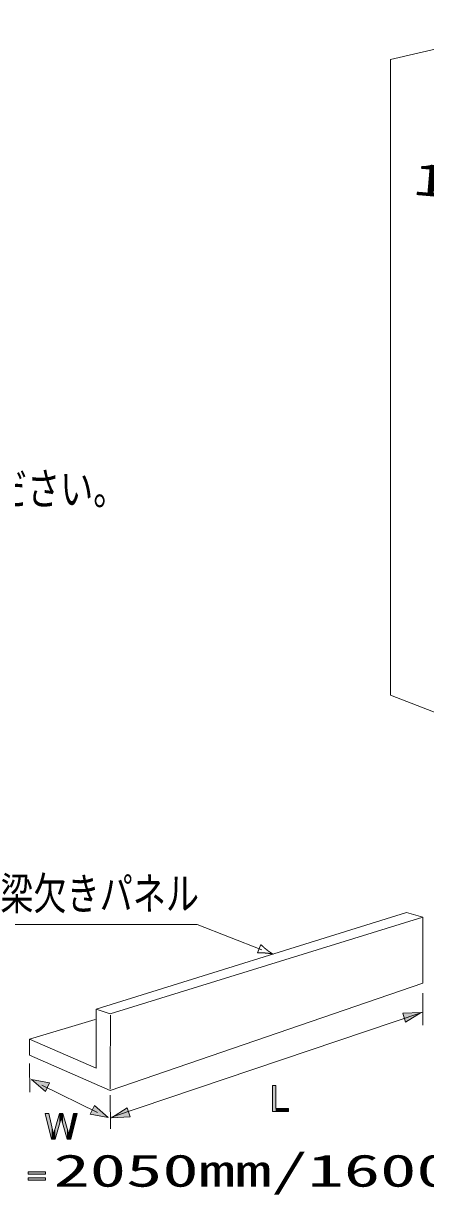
# Model space of a CAD drawing. Units: millimetres on the paper. Extents: x -305 to 305, y -152 to 152.
# Drawn here: x -171.5 to -135.6, y -12.3 to 92.3 of the extents above; entities that cross this region are included whole.
import ezdxf
from ezdxf.enums import TextEntityAlignment as Align

# ---------------------------------------------------------------- set-up
doc = ezdxf.new("R2010")
doc.units = ezdxf.units.MM
doc.layers.add('0-0_PV', color=7, linetype='Continuous', lineweight=9)
doc.styles.add('ＭＳ ゴシック', font='')
doc.styles.get('ＭＳ ゴシック').set_extended_font_data('MS Gothic')

msp = doc.modelspace()

# ---------------------------------------------------------------- linework, layer by layer
at = {"layer": '0-0_PV'}
for p, q in [((-137.337, 12.896), (-165.041, 4.265)), ((-137.337, 12.896), (-135.871, 12.502)), ((-135.871, 12.502), (-163.789, 3.855)), ((-135.871, 12.502), (-135.871, 6.601)), ((-150.346, 10.05), (-150.638, 9.305)), ((-135.871, 6.601), (-163.789, -2.981)), ((-135.871, 5.707), (-135.877, 2.846)), ((-165.041, 4.265), (-165.041, -1.004)), ((-165.041, 4.265), (-163.789, 3.855)), ((-163.652, -5.383), (-135.877, 4)), ((-170.977, 1.607), (-170.977, 0.176)), ((-170.977, 0.176), (-163.789, -2.981)), ((-170.977, -0.568), (-170.953, -3.138)), ((-169.882, -2.507), (-164.929, -4.945)), ((-163.789, -3.4), (-163.765, -6.428))]:
    msp.add_line(p, q, dxfattribs=at)
for points in [[(-72.488, 83.208), (-72.474, 89.733), (-94.733, 99.331), (-138.761, 89.111), (-138.772, 32.326), (-93.156, 14.633), (-67.26, 34.57), (-67.424, 81.216)], [(-137.416, 3.115), (-136.027, 3.989), (-137.668, 3.927)], [(-169.19, -2.31), (-170.804, -2.006), (-169.558, -3.076)], [(-149.005, -2.557), (-149.005, -4.607), (-147.867, -4.607), (-147.867, -4.871), (-149.303, -4.871), (-149.303, -2.557)], [(-167.048, -5.032), (-166.718, -5.032), (-167.308, -7.345), (-167.635, -7.345), (-168.164, -5.461), (-168.685, -7.345), (-169.012, -7.345), (-169.596, -5.032), (-169.266, -5.032), (-168.837, -6.894), (-168.32, -5.032), (-168, -5.032), (-167.485, -6.894)], [(-165.565, -5.098), (-163.951, -5.403), (-165.196, -4.333)], [(-162.263, -4.545), (-163.652, -5.421), (-162.011, -5.358)], [(-169.571, -10.474), (-171.107, -10.474), (-171.107, -10.252), (-169.571, -10.252)], [(-169.571, -11.013), (-171.107, -11.013), (-171.107, -10.791), (-169.571, -10.791)]]:
    msp.add_lwpolyline(points, close=True, dxfattribs=at)
for points in [[(-173.38, 11.843), (-156.013, 11.843), (-150.241, 9.581)], [(-150.236, 9.947), (-150.241, 9.951), (-150.246, 9.956), (-150.251, 9.961), (-150.256, 9.965), (-150.261, 9.97), (-150.266, 9.975), (-150.271, 9.98), (-150.276, 9.984), (-150.281, 9.989), (-150.286, 9.994), (-150.291, 9.998), (-150.296, 10.003), (-150.301, 10.008), (-150.306, 10.012), (-150.311, 10.017), (-150.316, 10.022), (-150.321, 10.027), (-150.326, 10.031), (-150.331, 10.036), (-150.336, 10.041), (-150.341, 10.045), (-150.346, 10.05), (-150.346, 10.05)], [(-150.039, 9.766), (-150.044, 9.771), (-150.049, 9.775), (-150.054, 9.78), (-150.059, 9.784), (-150.064, 9.789), (-150.069, 9.793), (-150.075, 9.798), (-150.08, 9.802), (-150.085, 9.807), (-150.09, 9.812), (-150.095, 9.816), (-150.1, 9.821), (-150.105, 9.825), (-150.11, 9.83), (-150.115, 9.835), (-150.12, 9.839), (-150.125, 9.844), (-150.131, 9.848), (-150.136, 9.853), (-150.141, 9.858), (-150.146, 9.862), (-150.151, 9.867), (-150.156, 9.872), (-150.161, 9.876), (-150.166, 9.881), (-150.171, 9.886), (-150.176, 9.89), (-150.181, 9.895), (-150.186, 9.9), (-150.191, 9.904), (-150.196, 9.909), (-150.201, 9.914), (-150.206, 9.918), (-150.211, 9.923), (-150.216, 9.928), (-150.221, 9.933), (-150.226, 9.937), (-150.231, 9.942), (-150.236, 9.947)], [(-149.833, 9.595), (-149.838, 9.599), (-149.844, 9.604), (-149.849, 9.608), (-149.854, 9.612), (-149.86, 9.616), (-149.865, 9.621), (-149.871, 9.625), (-149.876, 9.629), (-149.881, 9.633), (-149.887, 9.638), (-149.892, 9.642), (-149.897, 9.646), (-149.903, 9.651), (-149.908, 9.655), (-149.913, 9.659), (-149.918, 9.664), (-149.924, 9.668), (-149.929, 9.673), (-149.934, 9.677), (-149.94, 9.681), (-149.945, 9.686), (-149.95, 9.69), (-149.955, 9.694), (-149.961, 9.699), (-149.966, 9.703), (-149.971, 9.708), (-149.976, 9.712), (-149.982, 9.717), (-149.987, 9.721), (-149.992, 9.726), (-149.997, 9.73), (-150.002, 9.734), (-150.008, 9.739), (-150.013, 9.743), (-150.018, 9.748), (-150.023, 9.752), (-150.028, 9.757), (-150.034, 9.761), (-150.039, 9.766)], [(-149.707, 9.498), (-149.713, 9.503), (-149.719, 9.507), (-149.725, 9.511), (-149.73, 9.516), (-149.736, 9.52), (-149.742, 9.524), (-149.748, 9.529), (-149.753, 9.533), (-149.759, 9.538), (-149.765, 9.542), (-149.77, 9.546), (-149.776, 9.551), (-149.782, 9.555), (-149.788, 9.56), (-149.793, 9.564), (-149.799, 9.568), (-149.805, 9.573), (-149.81, 9.577), (-149.816, 9.582), (-149.822, 9.586), (-149.827, 9.591), (-149.833, 9.595), (-149.833, 9.595)], [(-149.479, 9.335), (-149.485, 9.339), (-149.491, 9.343), (-149.497, 9.347), (-149.503, 9.351), (-149.509, 9.355), (-149.515, 9.359), (-149.521, 9.363), (-149.526, 9.368), (-149.532, 9.372), (-149.538, 9.376), (-149.544, 9.38), (-149.55, 9.384), (-149.556, 9.388), (-149.562, 9.392), (-149.568, 9.396), (-149.574, 9.401), (-149.58, 9.405), (-149.585, 9.409), (-149.591, 9.413), (-149.597, 9.417), (-149.603, 9.422), (-149.609, 9.426), (-149.615, 9.43), (-149.62, 9.434), (-149.626, 9.438), (-149.632, 9.443), (-149.638, 9.447), (-149.644, 9.451), (-149.65, 9.455), (-149.655, 9.46), (-149.661, 9.464), (-149.667, 9.468), (-149.673, 9.473), (-149.679, 9.477), (-149.684, 9.481), (-149.69, 9.485), (-149.696, 9.49), (-149.702, 9.494), (-149.707, 9.498)], [(-150.638, 9.305), (-150.631, 9.305), (-150.624, 9.306), (-150.617, 9.306), (-150.61, 9.306), (-150.604, 9.307), (-150.597, 9.307), (-150.59, 9.307), (-150.583, 9.307), (-150.576, 9.307), (-150.569, 9.308), (-150.562, 9.308), (-150.556, 9.308), (-150.549, 9.308), (-150.542, 9.308), (-150.535, 9.308), (-150.528, 9.308), (-150.521, 9.308), (-150.514, 9.308), (-150.508, 9.308), (-150.501, 9.309), (-150.494, 9.309), (-150.487, 9.309), (-150.48, 9.309), (-150.473, 9.309), (-150.466, 9.309), (-150.459, 9.309), (-150.453, 9.309), (-150.446, 9.309), (-150.439, 9.309), (-150.432, 9.309), (-150.425, 9.309), (-150.418, 9.309), (-150.411, 9.309), (-150.405, 9.308), (-150.398, 9.308), (-150.391, 9.308), (-150.384, 9.308), (-150.377, 9.308), (-150.37, 9.308)], [(-150.37, 9.308), (-150.363, 9.308), (-150.357, 9.308), (-150.35, 9.308), (-150.343, 9.308), (-150.336, 9.308), (-150.329, 9.308), (-150.322, 9.307), (-150.315, 9.307), (-150.309, 9.307), (-150.302, 9.307), (-150.295, 9.307), (-150.288, 9.307), (-150.281, 9.307), (-150.274, 9.306), (-150.267, 9.306), (-150.26, 9.306), (-150.254, 9.306), (-150.247, 9.306), (-150.24, 9.305), (-150.233, 9.305), (-150.226, 9.305), (-150.219, 9.305), (-150.212, 9.305), (-150.206, 9.304), (-150.199, 9.304), (-150.192, 9.304), (-150.185, 9.304), (-150.178, 9.303), (-150.171, 9.303), (-150.164, 9.303), (-150.158, 9.303), (-150.151, 9.302), (-150.144, 9.302), (-150.137, 9.302), (-150.13, 9.301), (-150.123, 9.301), (-150.116, 9.301), (-150.11, 9.301), (-150.103, 9.3)], [(-150.103, 9.3), (-150.096, 9.3), (-150.089, 9.299), (-150.082, 9.299), (-150.075, 9.299), (-150.068, 9.298), (-150.062, 9.298), (-150.055, 9.298), (-150.048, 9.297), (-150.041, 9.297), (-150.034, 9.296), (-150.027, 9.296), (-150.021, 9.296), (-150.014, 9.295), (-150.007, 9.295), (-150, 9.294), (-149.993, 9.294), (-149.986, 9.293), (-149.979, 9.293), (-149.973, 9.292), (-149.966, 9.292), (-149.959, 9.291), (-149.952, 9.291)], [(-149.952, 9.291), (-149.945, 9.29), (-149.938, 9.289), (-149.931, 9.289), (-149.923, 9.288), (-149.916, 9.288), (-149.909, 9.287), (-149.902, 9.286), (-149.895, 9.286), (-149.888, 9.285), (-149.88, 9.284), (-149.873, 9.284), (-149.866, 9.283), (-149.859, 9.282), (-149.852, 9.282), (-149.845, 9.281), (-149.837, 9.28), (-149.83, 9.28), (-149.823, 9.279), (-149.816, 9.278), (-149.809, 9.277), (-149.802, 9.277), (-149.794, 9.276), (-149.787, 9.275), (-149.78, 9.274), (-149.773, 9.274), (-149.766, 9.273), (-149.759, 9.272), (-149.751, 9.271), (-149.744, 9.271), (-149.737, 9.27), (-149.73, 9.269), (-149.723, 9.268), (-149.716, 9.267), (-149.708, 9.266), (-149.701, 9.266), (-149.694, 9.265), (-149.687, 9.264), (-149.68, 9.263), (-149.673, 9.262)], [(-149.673, 9.262), (-149.666, 9.261), (-149.658, 9.26), (-149.651, 9.259), (-149.644, 9.259), (-149.637, 9.258), (-149.63, 9.257), (-149.623, 9.256), (-149.616, 9.255), (-149.608, 9.254), (-149.601, 9.253), (-149.594, 9.252), (-149.587, 9.251), (-149.58, 9.25), (-149.573, 9.249), (-149.566, 9.248), (-149.559, 9.247), (-149.551, 9.246), (-149.544, 9.245), (-149.537, 9.244), (-149.53, 9.243), (-149.523, 9.241), (-149.516, 9.24), (-149.509, 9.239), (-149.502, 9.238), (-149.495, 9.237), (-149.487, 9.236), (-149.48, 9.235), (-149.473, 9.234), (-149.466, 9.232), (-149.459, 9.231), (-149.452, 9.23), (-149.445, 9.229), (-149.438, 9.228), (-149.431, 9.226), (-149.423, 9.225), (-149.416, 9.224), (-149.409, 9.223), (-149.402, 9.221), (-149.395, 9.22)], [(-149.24, 9.187), (-149.247, 9.19), (-149.253, 9.194), (-149.259, 9.197), (-149.265, 9.201), (-149.272, 9.205), (-149.278, 9.208), (-149.284, 9.212), (-149.29, 9.215), (-149.297, 9.219), (-149.303, 9.223), (-149.309, 9.226), (-149.315, 9.23), (-149.321, 9.234), (-149.328, 9.237), (-149.334, 9.241), (-149.34, 9.245), (-149.346, 9.249), (-149.352, 9.252), (-149.358, 9.256), (-149.364, 9.26), (-149.37, 9.264), (-149.377, 9.268), (-149.383, 9.272), (-149.389, 9.276), (-149.395, 9.279), (-149.401, 9.283), (-149.407, 9.287), (-149.413, 9.291), (-149.419, 9.295), (-149.425, 9.299), (-149.431, 9.303), (-149.437, 9.307), (-149.443, 9.311), (-149.449, 9.315), (-149.455, 9.319), (-149.461, 9.323), (-149.467, 9.327), (-149.473, 9.331), (-149.479, 9.335)], [(-149.395, 9.22), (-149.388, 9.219), (-149.381, 9.217), (-149.374, 9.216), (-149.367, 9.215), (-149.36, 9.213), (-149.353, 9.212), (-149.346, 9.211), (-149.339, 9.209), (-149.332, 9.208), (-149.324, 9.206), (-149.317, 9.205), (-149.31, 9.203), (-149.303, 9.202), (-149.296, 9.2), (-149.289, 9.199), (-149.282, 9.197), (-149.275, 9.195), (-149.268, 9.194), (-149.261, 9.192), (-149.254, 9.19), (-149.247, 9.189), (-149.24, 9.187)], [(-165.041, -1.004), (-170.977, 1.607), (-165.113, 3.359)], [(-163.765, 3.728), (-163.789, -1.791), (-163.789, -2.887)]]:
    msp.add_lwpolyline(points, dxfattribs=at)
for centre, start, end in [((-137.337, 12.896), 74.94925, 254.94925), ((-137.337, 12.896), 287.30457, 107.30457), ((-135.871, 12.502), 0, 180), ((-135.871, 12.502), 254.94925, 74.94925), ((-135.871, 12.502), 287.20916, 107.20916), ((-150.241, 9.581), 248.5937, 68.5937), ((-135.871, 6.601), 180, 0), ((-135.871, 6.601), 288.94423, 108.94423), ((-135.871, 5.707), 359.86545, 179.86545), ((-165.041, 4.265), 0, 180), ((-165.041, 4.265), 71.86707, 251.86707), ((-165.041, 4.265), 107.30457, 287.30457), ((-165.113, 3.359), 286.63947, 106.63947), ((-163.789, 3.855), 107.20916, 287.20916), ((-163.789, 3.855), 251.86707, 71.86707), ((-163.765, 3.728), 359.7532, 179.7532), ((-135.877, 4), 288.66538, 108.66538), ((-135.877, 2.846), 179.86545, 359.86545), ((-170.977, 1.607), 0, 180), ((-170.977, 0.176), 66.28986, 246.28986), ((-170.977, 0.176), 180, 0), ((-170.977, -0.568), 0.52991, 180.52991), ((-165.041, -1.004), 180, 0), ((-165.041, -1.004), 246.25794, 66.25794), ((-170.953, -3.138), 180.52991, 0.52991), ((-169.882, -2.507), 63.79354, 243.79354), ((-163.789, -2.887), 180, 0), ((-163.789, -2.981), 108.94423, 288.94423), ((-163.789, -2.981), 246.28986, 66.28986), ((-163.789, -3.4), 0.44979, 180.44979), ((-164.929, -4.945), 243.79354, 63.79354), ((-163.652, -5.383), 108.66538, 288.66538), ((-163.765, -6.428), 180.44979, 0.44979)]:
    msp.add_arc(centre, 0.0009, start, end, dxfattribs=at)
for points in [[(-137.416, 3.115), (-137.668, 3.927), (-136.027, 3.989)], [(-169.19, -2.31), (-169.558, -3.076), (-170.804, -2.006)], [(-149.303, -4.871), (-149.005, -4.871), (-149.303, -2.557)], [(-149.005, -4.871), (-149.005, -2.557), (-149.303, -2.557)], [(-169.266, -6.341), (-169.266, -5.032), (-169.596, -5.032)], [(-169.266, -6.341), (-169.012, -7.345), (-169.266, -5.032)], [(-169.012, -7.345), (-169.012, -6.135), (-169.266, -5.032)], [(-168.32, -6.024), (-168.32, -5.032), (-168.685, -6.346)], [(-168.32, -6.024), (-168.164, -5.461), (-168.32, -5.032)], [(-168.164, -5.461), (-168.164, -5.032), (-168.32, -5.032)], [(-168.164, -5.461), (-168, -6.046), (-168.164, -5.032)], [(-168, -6.046), (-168, -5.032), (-168.164, -5.032)], [(-168, -6.046), (-167.635, -7.345), (-168, -5.032)], [(-167.635, -7.345), (-167.635, -6.354), (-168, -5.032)], [(-167.048, -6.327), (-167.048, -5.032), (-167.308, -6.138)], [(-167.048, -6.327), (-166.718, -5.032), (-167.048, -5.032)], [(-165.565, -5.098), (-165.196, -4.333), (-163.951, -5.403)], [(-162.263, -4.545), (-162.011, -5.358), (-163.652, -5.421)], [(-149.005, -4.871), (-147.867, -4.871), (-149.005, -4.607)], [(-147.867, -4.871), (-147.867, -4.607), (-149.005, -4.607)], [(-169.012, -7.345), (-168.837, -7.345), (-169.012, -6.135)], [(-168.837, -7.345), (-168.837, -6.894), (-169.012, -6.135)], [(-168.685, -7.345), (-168.32, -6.024), (-168.685, -6.346)], [(-167.308, -7.345), (-167.308, -6.138), (-167.485, -6.894)], [(-167.308, -7.345), (-167.048, -6.327), (-167.308, -6.138)], [(-168.685, -7.345), (-168.685, -6.346), (-168.837, -6.894)], [(-168.837, -7.345), (-168.685, -7.345), (-168.837, -6.894)], [(-167.635, -7.345), (-167.485, -7.345), (-167.635, -6.354)], [(-167.485, -7.345), (-167.485, -6.894), (-167.635, -6.354)], [(-167.485, -7.345), (-167.308, -7.345), (-167.485, -6.894)], [(-169.571, -10.474), (-169.571, -10.252), (-171.107, -10.474), (-171.107, -10.252)], [(-169.571, -11.013), (-169.571, -10.791), (-171.107, -11.013), (-171.107, -10.791)]]:
    msp.add_solid(points, dxfattribs=at)

# ---------------------------------------------------------------- texts
at = {"layer": '0-0_PV', "style": 'ＭＳ ゴシック', "width": 1.55}
msp.add_text('100～300', height=2.889, rotation=355, dxfattribs=at).set_placement((-136.899, 76.169), align=Align.BOTTOM_LEFT)
at = {"layer": '0-0_PV', "style": 'ＭＳ ゴシック'}
for s, height, width, p in [('躯体とのクリアランスは右図を参考に確保してください。', 2.889, 0.75, (-239.182, 48.454)), ('梁欠きパネル', 2.889, 0.75, (-173.587, 12.284)), ('2050mm/1600mm/1150mm', 2.886, 1.65, (-168.844, -12.452))]:
    msp.add_text(s, height=height, dxfattribs=dict(at, width=width)).set_placement(p, align=Align.BOTTOM_LEFT)

doc.saveas('drawing.dxf')
